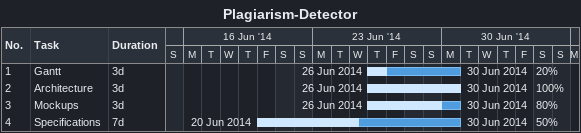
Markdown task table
Plagiarism-Detector

| ID | Task | Duration | Start | Finish | % complete |
|---|---|---|---|---|---|
| 1 | Gantt | 3d | 2014-06-26 | 2014-06-30 | 20 |
| 2 | Architecture | 3d | 2014-06-26 | 2014-06-30 | 100 |
| 3 | Mockups | 3d | 2014-06-26 | 2014-06-30 | 80 |
| 4 | Specifications | 7d | 2014-06-20 | 2014-06-30 | 50 |
